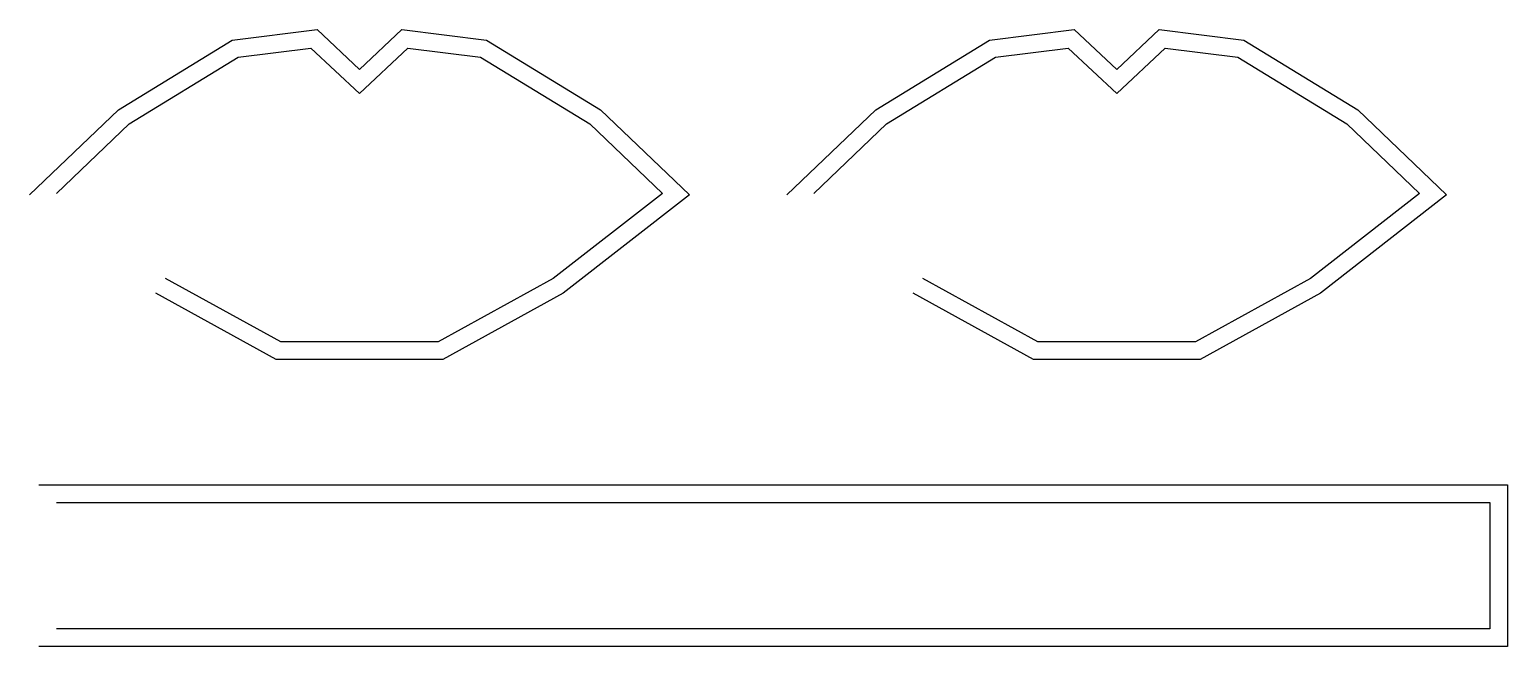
# Model space of a CAD drawing. Header units: millimetres. Extents: x -11 to 575, y -237 to 7.
import ezdxf

# ---------------------------------------------------------------- set-up
doc = ezdxf.new("R2010")
doc.units = ezdxf.units.MM

msp = doc.modelspace()

# ---------------------------------------------------------------- linework, layer by layer
for points in [[(-10.6926, -58.1516), (24.5035, -24.422), (69.636, 3.159), (103.1912, 7.3534), (120, -8.4049), (136.8088, 7.3534), (170.364, 3.159), (215.4965, -24.422), (250.6926, -58.1516), (200.6652, -97.0618), (153.0055, -123.4), (86.9945, -123.4), (39.3348, -97.0618)], [(289.3074, -58.1516), (324.5035, -24.422), (369.636, 3.159), (403.1912, 7.3534), (420, -8.4049), (436.8088, 7.3534), (470.364, 3.159), (515.4965, -24.422), (550.6926, -58.1516), (500.6652, -97.0618), (453.0055, -123.4), (386.9945, -123.4), (339.3348, -97.0618)], [(0, -57.6), (28.8, -30), (72, -3.6), (100.8, 0), (120, -18), (139.2, 0), (168, -3.6), (211.2, -30), (240, -57.6), (196.8, -91.2), (151.2, -116.4), (88.8, -116.4), (43.2, -91.2)], [(300, -57.6), (328.8, -30), (372, -3.6), (400.8, 0), (420, -18), (439.2, 0), (468, -3.6), (511.2, -30), (540, -57.6), (496.8, -91.2), (451.2, -116.4), (388.8, -116.4), (343.2, -91.2)], [(-7, -173), (574.7768, -173), (574.7768, -237), (-7, -237)], [(0, -180), (567.7768, -180), (567.7768, -230), (0, -230)]]:
    msp.add_lwpolyline(points)

doc.saveas('drawing.dxf')
